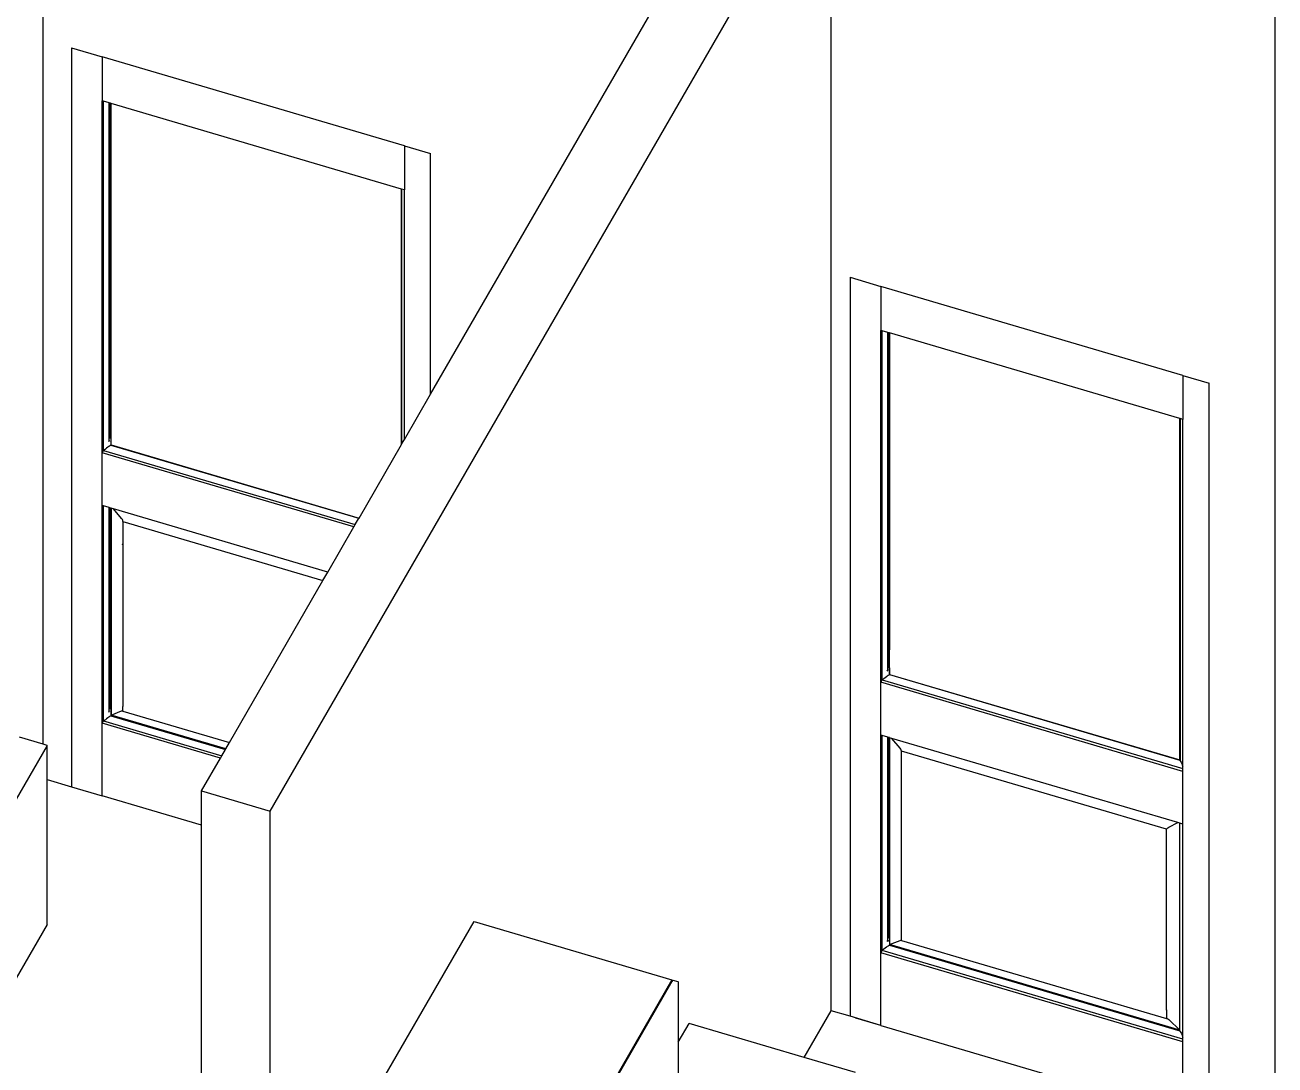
# Model space of a CAD drawing. Extents: x -4.5 to 11.4, y -6.8 to 6.5.
# Drawn here: x 0.033 to 2.557, y -3.352 to -1.251 of the extents above; entities that cross this region are included whole.
import ezdxf

# ---------------------------------------------------------------- set-up
doc = ezdxf.new("R2010")
doc.units = 0
doc.layers.get('0').update_dxf_attribs({"linetype": 'CONTINUOUS'})

msp = doc.modelspace()

# ---------------------------------------------------------------- linework, layer by layer
for p, q in [((0.0697, -2.704), (0.0697, -0.4084)), ((0.8519, -1.9971), (1.5221, -0.8366)), ((0.5279, -2.8391), (1.6607, -0.8775)), ((1.6607, -3.2423), (1.6607, -0.8775)), ((2.5574, -3.5066), (2.5574, -1.1419)), ((0.1268, -1.2973), (0.1268, -2.7901)), ((0.1268, -1.2973), (0.1887, -1.3156)), ((0.7992, -1.4955), (0.1887, -1.3156)), ((0.1887, -1.3156), (0.1887, -1.4044)), ((0.1915, -1.4052), (0.1887, -1.4044)), ((0.1887, -2.1153), (0.1887, -1.4044)), ((0.2029, -1.4086), (0.1915, -1.4052)), ((0.1915, -2.1105), (0.1915, -1.4052)), ((0.2057, -1.4094), (0.2029, -1.4086)), ((0.2029, -2.0907), (0.2029, -1.4086)), ((0.2057, -1.6105), (0.2057, -1.4094)), ((0.2062, -1.4096), (0.2057, -1.4094)), ((0.2065, -1.4097), (0.2062, -1.4096)), ((0.2062, -1.4096), (0.2062, -1.6096)), ((0.7932, -1.5826), (0.2065, -1.4097)), ((0.2065, -2.0993), (0.2065, -1.4097)), ((0.7992, -1.4955), (0.8519, -1.5111)), ((0.7992, -1.4955), (0.7992, -1.5844)), ((0.8519, -1.9971), (0.8519, -1.5111)), ((0.7932, -1.6066), (0.7932, -1.5826)), ((0.7935, -1.5827), (0.7932, -1.5826)), ((0.7935, -1.5827), (0.7935, -2.0982)), ((0.7992, -1.5844), (0.7935, -1.5827)), ((0.7992, -2.0883), (0.7992, -1.5844)), ((0.2057, -1.6105), (0.2062, -1.6096)), ((0.2057, -1.6121), (0.2057, -1.6105)), ((0.2057, -1.6121), (0.2062, -1.6112)), ((0.2057, -1.6357), (0.2057, -1.6121)), ((0.2062, -1.6096), (0.2062, -1.6112)), ((0.2062, -1.6112), (0.2062, -1.6348)), ((0.7932, -1.607), (0.7932, -1.6066)), ((0.7932, -2.0988), (0.7932, -1.607)), ((0.7932, -2.0987), (0.7932, -1.607)), ((0.2057, -1.6357), (0.2062, -1.6348)), ((0.2057, -1.6491), (0.2057, -1.6357)), ((0.2062, -1.6348), (0.2062, -1.6483)), ((0.2062, -1.6483), (0.2057, -1.6491)), ((0.2057, -1.7558), (0.2057, -1.6491)), ((0.2062, -1.6483), (0.2062, -1.7549)), ((0.2062, -1.7549), (0.2057, -1.7558)), ((0.2057, -1.7634), (0.2057, -1.7558)), ((0.2057, -1.7634), (0.2062, -1.7625)), ((0.2057, -2.0859), (0.2057, -1.7634)), ((0.2062, -1.7549), (0.2062, -1.7625)), ((0.2062, -1.7625), (0.2062, -2.086)), ((1.6991, -1.7608), (1.6991, -3.2536)), ((1.6991, -1.7608), (1.761, -1.7791)), ((2.3715, -1.9591), (1.761, -1.7791)), ((1.761, -1.7791), (1.761, -1.868)), ((1.761, -2.5788), (1.761, -1.868)), ((1.7638, -1.8688), (1.761, -1.868)), ((1.7752, -1.8722), (1.7638, -1.8688)), ((1.7638, -2.574), (1.7638, -1.8688)), ((1.778, -1.873), (1.7752, -1.8722)), ((1.7752, -2.5542), (1.7752, -1.8722)), ((1.7785, -1.8731), (1.778, -1.873)), ((1.778, -2.2712), (1.778, -1.873)), ((1.7788, -1.8732), (1.7785, -1.8731)), ((1.7785, -1.8731), (1.7785, -2.2714)), ((2.3655, -2.0462), (1.7788, -1.8732)), ((1.7788, -2.5629), (1.7788, -1.8732)), ((2.3715, -1.9591), (2.4242, -1.9746)), ((2.3715, -1.9591), (2.3715, -2.0479)), ((2.4242, -3.4674), (2.4242, -1.9746)), ((0.7992, -2.0883), (0.8519, -1.9971)), ((2.3655, -2.0701), (2.3655, -2.0462)), ((2.3658, -2.0463), (2.3655, -2.0462)), ((2.3655, -2.0705), (2.3655, -2.0701)), ((2.3715, -2.0479), (2.3658, -2.0463)), ((2.3658, -2.0463), (2.3658, -2.7228)), ((2.3715, -2.7492), (2.3715, -2.0479)), ((0.2018, -2.0925), (0.2029, -2.0907)), ((0.2029, -2.0907), (0.2035, -2.0896)), ((0.2029, -2.0907), (0.2029, -2.0909)), ((0.2029, -2.0907), (0.2035, -2.0908)), ((0.2029, -2.0909), (0.2033, -2.0909)), ((0.2029, -2.0909), (0.2035, -2.0911)), ((0.2033, -2.0909), (0.2035, -2.0908)), ((0.2035, -2.0908), (0.2035, -2.0908)), ((0.2035, -2.0908), (0.2035, -2.0908)), ((0.2052, -2.0866), (0.2057, -2.0859)), ((0.2052, -2.0903), (0.2054, -2.0903)), ((0.2052, -2.0913), (0.2062, -2.0916)), ((0.2052, -2.0916), (0.2062, -2.0919)), ((0.2054, -2.0903), (0.2062, -2.0902)), ((0.2062, -2.086), (0.2057, -2.0859)), ((0.2062, -2.086), (0.2062, -2.0902)), ((0.2062, -2.0902), (0.2062, -2.0916)), ((0.2062, -2.0916), (0.2062, -2.0919)), ((0.2062, -2.0919), (0.2062, -2.0999)), ((0.7935, -2.0982), (0.7992, -2.0883)), ((2.3655, -2.7099), (2.3655, -2.0705)), ((0.1887, -2.1153), (0.1915, -2.1105)), ((0.1887, -2.2219), (0.1887, -2.1153)), ((0.6971, -2.2651), (0.1887, -2.1153)), ((0.1915, -2.1105), (0.1924, -2.1089)), ((0.1919, -2.11), (0.1915, -2.1105)), ((0.1915, -2.1105), (0.6998, -2.2604)), ((0.1924, -2.1097), (0.1919, -2.11)), ((0.1951, -2.1081), (0.1924, -2.1097)), ((0.1977, -2.1061), (0.1951, -2.1081)), ((0.2002, -2.1041), (0.1977, -2.1061)), ((0.2018, -2.1028), (0.2002, -2.1041)), ((0.2035, -2.1017), (0.2018, -2.1028)), ((0.2052, -2.1007), (0.2035, -2.1017)), ((0.2058, -2.1003), (0.2052, -2.1007)), ((0.2062, -2.0999), (0.2058, -2.1003)), ((0.2065, -2.0993), (0.2062, -2.0999)), ((0.2062, -2.0999), (0.7072, -2.2476)), ((0.2065, -2.0993), (0.7075, -2.2471)), ((0.7075, -2.2471), (0.7932, -2.0988)), ((0.7932, -2.0987), (0.7935, -2.0982)), ((0.7932, -2.0988), (0.7932, -2.0987)), ((0.1887, -2.6617), (0.1887, -2.2219)), ((0.1915, -2.2227), (0.1887, -2.2219)), ((0.2029, -2.2261), (0.1915, -2.2227)), ((0.1915, -2.657), (0.1915, -2.2227)), ((0.2057, -2.2269), (0.2029, -2.2261)), ((0.2029, -2.6371), (0.2029, -2.2261)), ((0.2057, -2.3422), (0.2057, -2.2269)), ((0.2062, -2.227), (0.2057, -2.2269)), ((0.2068, -2.2272), (0.2062, -2.227)), ((0.2062, -2.227), (0.2062, -2.3413)), ((0.2113, -2.2285), (0.2068, -2.2272)), ((0.2068, -2.2272), (0.2068, -2.6453)), ((0.228, -2.2482), (0.2113, -2.2285)), ((0.6445, -2.3562), (0.2113, -2.2285)), ((0.2294, -2.2502), (0.228, -2.2482)), ((0.2303, -2.2523), (0.2294, -2.2502)), ((0.2306, -2.2541), (0.2303, -2.2523)), ((0.2306, -2.2541), (0.2306, -2.2991)), ((0.2306, -2.2541), (0.6346, -2.3732)), ((0.6445, -2.3562), (0.6971, -2.2651)), ((0.6971, -2.2651), (0.6998, -2.2604)), ((0.6998, -2.2604), (0.7072, -2.2476)), ((0.7072, -2.2476), (0.7075, -2.2471)), ((1.7785, -2.2714), (1.778, -2.2712)), ((1.778, -2.2799), (1.778, -2.2712)), ((1.7785, -2.2714), (1.7785, -2.28)), ((1.7785, -2.28), (1.778, -2.2799)), ((1.778, -2.3107), (1.778, -2.2799)), ((1.7785, -2.28), (1.7785, -2.3109)), ((0.2294, -2.3011), (0.2306, -2.2991)), ((0.2306, -2.2991), (0.2306, -2.6279)), ((1.7785, -2.3109), (1.778, -2.3107)), ((1.778, -2.3215), (1.778, -2.3107)), ((1.7785, -2.3217), (1.778, -2.3215)), ((1.778, -2.4917), (1.778, -2.3215)), ((1.7785, -2.3109), (1.7785, -2.3217)), ((1.7785, -2.3217), (1.7785, -2.4919)), ((0.2057, -2.3422), (0.2062, -2.3413)), ((0.2057, -2.6323), (0.2057, -2.3422)), ((0.2062, -2.3413), (0.2062, -2.6325)), ((0.6346, -2.3732), (0.6445, -2.3562)), ((0.4457, -2.7004), (0.6346, -2.3732)), ((1.778, -2.4917), (1.7785, -2.4919)), ((1.778, -2.4971), (1.778, -2.4917)), ((1.778, -2.4971), (1.7785, -2.4973)), ((1.778, -2.4978), (1.778, -2.4971)), ((1.778, -2.4978), (1.7785, -2.4979)), ((1.778, -2.5032), (1.778, -2.4978)), ((1.7785, -2.4919), (1.7785, -2.4973)), ((1.7785, -2.4973), (1.7785, -2.4979)), ((1.7785, -2.4979), (1.7785, -2.5033)), ((1.778, -2.5032), (1.7785, -2.5033)), ((1.778, -2.5131), (1.778, -2.5032)), ((1.7785, -2.5132), (1.778, -2.5131)), ((1.778, -2.5494), (1.778, -2.5131)), ((1.7785, -2.5033), (1.7785, -2.5132)), ((1.7785, -2.5496), (1.7785, -2.5132)), ((1.7775, -2.5502), (1.778, -2.5494)), ((1.7785, -2.5496), (1.778, -2.5494)), ((1.7785, -2.5496), (1.7785, -2.5538)), ((1.761, -2.5788), (1.7638, -2.574)), ((1.7638, -2.574), (1.7647, -2.5724)), ((1.7642, -2.5736), (1.7638, -2.574)), ((1.7638, -2.574), (2.3715, -2.7532)), ((1.7647, -2.5732), (1.7642, -2.5736)), ((1.7674, -2.5716), (1.7647, -2.5732)), ((1.77, -2.5697), (1.7674, -2.5716)), ((1.7725, -2.5676), (1.77, -2.5697)), ((1.7741, -2.5664), (1.7725, -2.5676)), ((1.7741, -2.5561), (1.7752, -2.5542)), ((1.7758, -2.5652), (1.7741, -2.5664)), ((1.7752, -2.5542), (1.7758, -2.5531)), ((1.7752, -2.5542), (1.7752, -2.5545)), ((1.7752, -2.5542), (1.7758, -2.5544)), ((1.7752, -2.5545), (1.7756, -2.5544)), ((1.7752, -2.5545), (1.7758, -2.5546)), ((1.7756, -2.5544), (1.7758, -2.5544)), ((1.7758, -2.5544), (1.7758, -2.5543)), ((1.7758, -2.5544), (1.7758, -2.5544)), ((1.7775, -2.5643), (1.7758, -2.5652)), ((1.7775, -2.5538), (1.7777, -2.5538)), ((1.7775, -2.5549), (1.7785, -2.5552)), ((1.7775, -2.5551), (1.7785, -2.5554)), ((1.7781, -2.5639), (1.7775, -2.5643)), ((1.7777, -2.5538), (1.7785, -2.5538)), ((1.7785, -2.5634), (1.7781, -2.5639)), ((1.7785, -2.5538), (1.7785, -2.5552)), ((1.7785, -2.5552), (1.7785, -2.5554)), ((1.7785, -2.5554), (1.7785, -2.5634)), ((1.7788, -2.5629), (1.7785, -2.5634)), ((1.7785, -2.5634), (2.3655, -2.7365)), ((1.7788, -2.5629), (2.3655, -2.7358)), ((1.761, -2.6854), (1.761, -2.5788)), ((2.3715, -2.7588), (1.761, -2.5788)), ((0.2002, -2.6505), (0.1977, -2.6526)), ((0.2018, -2.6493), (0.2002, -2.6505)), ((0.2018, -2.639), (0.2029, -2.6371)), ((0.2035, -2.6481), (0.2018, -2.6493)), ((0.2029, -2.6371), (0.2035, -2.636)), ((0.2029, -2.6371), (0.2029, -2.6374)), ((0.2029, -2.6371), (0.2035, -2.6373)), ((0.2029, -2.6374), (0.2033, -2.6373)), ((0.2029, -2.6374), (0.2035, -2.6376)), ((0.2033, -2.6373), (0.2035, -2.6373)), ((0.2035, -2.6373), (0.2035, -2.6372)), ((0.2035, -2.6373), (0.2035, -2.6373)), ((0.2052, -2.6472), (0.2035, -2.6481)), ((0.2052, -2.6331), (0.2057, -2.6323)), ((0.2052, -2.6368), (0.2054, -2.6367)), ((0.2052, -2.6378), (0.2062, -2.6381)), ((0.2052, -2.6381), (0.2062, -2.6383)), ((0.2058, -2.6468), (0.2052, -2.6472)), ((0.2054, -2.6367), (0.2062, -2.6367)), ((0.2062, -2.6325), (0.2057, -2.6323)), ((0.2062, -2.6464), (0.2058, -2.6468)), ((0.2062, -2.6325), (0.2062, -2.6367)), ((0.2062, -2.6367), (0.2062, -2.6381)), ((0.2062, -2.6381), (0.2062, -2.6383)), ((0.2062, -2.6383), (0.2062, -2.6464)), ((0.2068, -2.6453), (0.2062, -2.6464)), ((0.2062, -2.6464), (0.4375, -2.7146)), ((0.2068, -2.6453), (0.228, -2.6367)), ((0.4381, -2.7135), (0.2068, -2.6453)), ((0.228, -2.6367), (0.2294, -2.6363)), ((0.2306, -2.6279), (0.2294, -2.6285)), ((0.2294, -2.6363), (0.2303, -2.6364)), ((0.2306, -2.6365), (0.2303, -2.6364)), ((0.2303, -2.6364), (0.2306, -2.637)), ((0.2306, -2.6365), (0.2306, -2.6279)), ((0.2306, -2.637), (0.2306, -2.6365)), ((0.2306, -2.637), (0.4457, -2.7004)), ((0.1887, -2.6617), (0.1915, -2.657)), ((0.4274, -2.7321), (0.1887, -2.6617)), ((0.1887, -2.8083), (0.1887, -2.6617)), ((0.1915, -2.657), (0.1924, -2.6553)), ((0.1919, -2.6565), (0.1915, -2.657)), ((0.1915, -2.657), (0.4302, -2.7273)), ((0.1924, -2.6561), (0.1919, -2.6565)), ((0.1951, -2.6545), (0.1924, -2.6561)), ((0.1977, -2.6526), (0.1951, -2.6545)), ((0.0697, -2.704), (0.022, -2.69)), ((0.4381, -2.7135), (0.4457, -2.7004)), ((1.7638, -2.6862), (1.761, -2.6854)), ((1.761, -3.1253), (1.761, -2.6854)), ((1.7752, -2.6896), (1.7638, -2.6862)), ((1.7638, -3.1205), (1.7638, -2.6862)), ((1.778, -2.6904), (1.7752, -2.6896)), ((1.7752, -3.1007), (1.7752, -2.6896)), ((1.778, -3.0959), (1.778, -2.6904)), ((1.7785, -2.6906), (1.778, -2.6904)), ((1.7791, -2.6908), (1.7785, -2.6906)), ((1.7785, -3.096), (1.7785, -2.6906)), ((1.7836, -2.6921), (1.7791, -2.6908)), ((1.7791, -2.6908), (1.7791, -3.1088)), ((1.8003, -2.7117), (1.7836, -2.6921)), ((2.3612, -2.8624), (1.7836, -2.6921)), ((0.0774, -2.7063), (-0.4261, -3.5782)), ((0.0774, -2.7063), (0.0697, -2.704)), ((0.0774, -2.7755), (0.0774, -2.7063)), ((0.4302, -2.7273), (0.4375, -2.7146)), ((0.4375, -2.7146), (0.4381, -2.7135)), ((1.8017, -2.7138), (1.8003, -2.7117)), ((1.8026, -2.7159), (1.8017, -2.7138)), ((1.8029, -2.7177), (1.8026, -2.7159)), ((2.3381, -2.8755), (1.8029, -2.7177)), ((1.8029, -3.0914), (1.8029, -2.7177)), ((2.3655, -2.7103), (2.3655, -2.7099)), ((2.3655, -2.7358), (2.3655, -2.7103)), ((2.3658, -2.7228), (2.3658, -2.7227)), ((2.3658, -2.7228), (2.3658, -2.7252)), ((2.3658, -2.7252), (2.3658, -2.7252)), ((2.3658, -2.7252), (2.3658, -2.7255)), ((2.3658, -2.7255), (2.3658, -2.7255)), ((2.3658, -2.7255), (2.3658, -2.7261)), ((2.3658, -2.7261), (2.3658, -2.7261)), ((2.3658, -2.7261), (2.3658, -2.7359)), ((0.3892, -2.7982), (0.4274, -2.7321)), ((0.4274, -2.7321), (0.4302, -2.7273)), ((2.3655, -2.7358), (2.3658, -2.7359)), ((2.3655, -2.7365), (2.3655, -2.7358)), ((2.3658, -2.7359), (2.3655, -2.7365)), ((2.3655, -2.7365), (2.3655, -2.7371)), ((2.3655, -2.7371), (2.3658, -2.7377)), ((2.3658, -2.7359), (2.3658, -2.7359)), ((2.3658, -2.7377), (2.3672, -2.7396)), ((2.3672, -2.7396), (2.3684, -2.7416)), ((2.3684, -2.7416), (2.3693, -2.7436)), ((2.3693, -2.7436), (2.3702, -2.7466)), ((2.3702, -2.7466), (2.3715, -2.7492)), ((2.3715, -2.7532), (2.3715, -2.7492)), ((0.0774, -3.0681), (0.0774, -2.7755)), ((0.0774, -2.7755), (0.1268, -2.7901)), ((2.3715, -2.7588), (2.3715, -2.7532)), ((2.3715, -2.8654), (2.3715, -2.7588)), ((0.1268, -2.7901), (0.1887, -2.8083)), ((0.3892, -2.7982), (0.5279, -2.8391)), ((0.3892, -2.8674), (0.3892, -2.7982)), ((0.3892, -2.8674), (0.1887, -2.8083)), ((0.5279, -5.2039), (0.5279, -2.8391)), ((0.3892, -3.5738), (0.3892, -2.8674)), ((2.3381, -2.8755), (2.3394, -2.8741)), ((2.3381, -3.2411), (2.3381, -2.8755)), ((2.3394, -2.8741), (2.3412, -2.8728)), ((2.3412, -2.8728), (2.343, -2.8717)), ((2.343, -2.8717), (2.3612, -2.8624)), ((2.3655, -2.8636), (2.3612, -2.8624)), ((2.3655, -2.8876), (2.3655, -2.8636)), ((2.3715, -2.8654), (2.3655, -2.8636)), ((2.3715, -3.2957), (2.3715, -2.8654)), ((2.3655, -2.888), (2.3655, -2.8876)), ((2.3655, -3.2563), (2.3655, -2.888)), ((0.0774, -3.0681), (-0.037, -3.2662)), ((0.6294, -3.5995), (0.9399, -3.062)), ((0.9399, -3.062), (1.3395, -3.1798)), ((1.7741, -3.1025), (1.7752, -3.1007)), ((1.7752, -3.1007), (1.7758, -3.0996)), ((1.7752, -3.1007), (1.7752, -3.1009)), ((1.7752, -3.1007), (1.7758, -3.1008)), ((1.7752, -3.1009), (1.7756, -3.1009)), ((1.7752, -3.1009), (1.7758, -3.1011)), ((1.7756, -3.1009), (1.7758, -3.1008)), ((1.7758, -3.1008), (1.7758, -3.1008)), ((1.7758, -3.1008), (1.7758, -3.1008)), ((1.7775, -3.0966), (1.778, -3.0959)), ((1.7775, -3.1003), (1.7777, -3.1003)), ((1.7775, -3.1013), (1.7785, -3.1016)), ((1.7775, -3.1016), (1.7785, -3.1019)), ((1.7777, -3.1003), (1.7785, -3.1003)), ((1.7785, -3.096), (1.778, -3.0959)), ((1.7785, -3.096), (1.7785, -3.1003)), ((1.7785, -3.1003), (1.7785, -3.1016)), ((1.7785, -3.1016), (1.7785, -3.1019)), ((1.7785, -3.1019), (1.7785, -3.1099)), ((1.7791, -3.1088), (1.8003, -3.1003)), ((1.8003, -3.1003), (1.8017, -3.0998)), ((1.8029, -3.0914), (1.8017, -3.092)), ((1.8017, -3.0998), (1.8026, -3.0999)), ((1.8029, -3.1), (1.8026, -3.0999)), ((1.8026, -3.0999), (1.8029, -3.1005)), ((1.8029, -3.1), (1.8029, -3.0914)), ((1.8029, -3.1005), (1.8029, -3.1)), ((1.8029, -3.1005), (2.3381, -3.2583)), ((1.761, -3.1253), (1.7638, -3.1205)), ((2.3715, -3.3052), (1.761, -3.1253)), ((1.761, -3.2719), (1.761, -3.1253)), ((1.7638, -3.1205), (1.7647, -3.1189)), ((1.7642, -3.12), (1.7638, -3.1205)), ((2.3715, -3.2997), (1.7638, -3.1205)), ((1.7647, -3.1197), (1.7642, -3.12)), ((1.7674, -3.1181), (1.7647, -3.1197)), ((1.77, -3.1162), (1.7674, -3.1181)), ((1.7725, -3.1141), (1.77, -3.1162)), ((1.7741, -3.1128), (1.7725, -3.1141)), ((1.7758, -3.1117), (1.7741, -3.1128)), ((1.7775, -3.1107), (1.7758, -3.1117)), ((1.7781, -3.1103), (1.7775, -3.1107)), ((1.7785, -3.1099), (1.7781, -3.1103)), ((1.7791, -3.1088), (1.7785, -3.1099)), ((1.7785, -3.1099), (2.3655, -3.283)), ((2.3655, -3.2817), (1.7791, -3.1088)), ((1.3395, -3.1798), (1.0291, -3.7173)), ((1.3395, -3.1834), (1.3395, -3.1798)), ((1.3412, -3.1803), (1.3395, -3.1834)), ((1.3412, -3.1803), (1.3514, -3.1833)), ((1.3395, -3.1834), (1.186, -3.4491)), ((1.3514, -3.1833), (1.3519, -3.1837)), ((1.3519, -3.1837), (1.3522, -3.1844)), ((1.3522, -3.1844), (1.3522, -3.3061)), ((1.6062, -3.3366), (1.6607, -3.2423)), ((1.6991, -3.2536), (1.6607, -3.2423)), ((1.761, -3.2719), (1.6991, -3.2536)), ((2.3394, -3.2415), (2.3381, -3.2411)), ((2.3381, -3.2411), (2.3381, -3.2578)), ((2.3655, -3.2567), (2.3655, -3.2563)), ((2.3655, -3.2813), (2.3655, -3.2567)), ((1.3522, -3.3061), (1.3741, -3.2682)), ((1.6062, -3.3366), (1.3741, -3.2682)), ((1.7098, -3.2568), (1.7561, -3.2704)), ((1.761, -3.2719), (2.3715, -3.4518)), ((2.3394, -3.2582), (2.3381, -3.2578)), ((2.3381, -3.2578), (2.3381, -3.2583)), ((2.3381, -3.2583), (2.3394, -3.2582)), ((2.3394, -3.2582), (2.3412, -3.2589)), ((2.3412, -3.2589), (2.343, -3.2603)), ((2.343, -3.2603), (2.3655, -3.2813)), ((2.3655, -3.2813), (2.3658, -3.2816)), ((2.3655, -3.2817), (2.3655, -3.2813)), ((2.3655, -3.2817), (2.3658, -3.2818)), ((2.3655, -3.283), (2.3655, -3.2817)), ((1.3522, -3.3061), (1.3522, -3.9866)), ((2.3658, -3.2824), (2.3655, -3.283)), ((2.3655, -3.283), (2.3655, -3.2835)), ((2.3655, -3.2835), (2.3658, -3.2842)), ((2.3658, -3.2842), (2.3672, -3.286)), ((2.3672, -3.286), (2.3684, -3.288)), ((2.3684, -3.288), (2.3693, -3.29)), ((2.3693, -3.29), (2.3702, -3.2931)), ((2.3702, -3.2931), (2.3715, -3.2957)), ((2.3715, -3.2997), (2.3715, -3.2957)), ((2.3715, -3.3052), (2.3715, -3.2997)), ((2.3715, -3.4518), (2.3715, -3.3052)), ((1.7099, -3.3672), (1.6062, -3.3366))]:
    msp.add_line(p, q)

doc.saveas('drawing.dxf')
